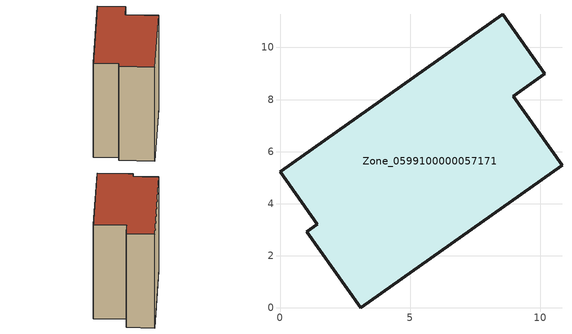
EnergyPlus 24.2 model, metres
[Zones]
Zone_0599100000057171
 floor ground (C_G): 1.03,2.92 1.44,3.21 0,5.23 8.55,11.28 10.17,8.99 8.95,8.12 10.83,5.47 3.1,0 z0
 wall outside (C_F): 1.44,3.21 1.03,2.92 3.1,0 10.83,5.47 8.95,8.12 10.17,8.99 8.55,11.28 0,5.23 1.44,3.21 z0:10.91
 roof outside (C_R): 8.55,11.28 0,5.23 1.44,3.21 1.03,2.92 3.1,0 10.83,5.47 8.95,8.12 10.17,8.99 z10.91
[BUILDING]
Pand.0599100000057171: North Axis=0; Terrain=City; Loads Convergence Tolerance Value=0.04; Temperature Convergence Tolerance Value=0.4; Solar Distribution=FullExterior; Maximum Number of Warmup Days=25; Minimum Number of Warmup Days=1
[Site:Location]
Rotterdam.The.Hague.AP_ZH_NLD Design_Conditions: Latitude=51.96; Longitude=4.45; Time Zone=1; Elevation=-4.5
[SITE:GROUNDTEMPERATURE:BUILDINGSURFACE]
18, 18, 18, 18, 18, 18, 18, 18, 18, 18, 18, 18
[MATERIAL] Thermal Absorptance=0.9; Solar Absorptance=0.7; Visible Absorptance=0.7
Name | Roughness | Thickness | Conductivity | Density | Specific Heat
G.TI.1946 | MediumSmooth | 0.15 | 1 | 540 | 1210
F.TI.1946 | Rough | 0.3 | 0.857143 | 1920 | 840
R.TI.1946 | MediumRough | 0.2 | 0.1 | 1500 | 1000
[CONSTRUCTION]
C_G: G.TI.1946
C_F: F.TI.1946
C_R: R.TI.1946
[ZONE]
Zone_0599100000057171: Type=1; Multiplier=1; Ceiling Height=Autocalculate; Volume=Autocalculate; Floor Area=autocalculate; Part of Total Floor Area=Yes
[ZONEINFILTRATION:DESIGNFLOWRATE]
Infil_Zone_0599100000057171: Zone or ZoneList or Space or SpaceList=Zone_0599100000057171; Schedule=AlwaysOn; Design Flow Rate Calculation Method=Flow/Area; Flow Rate per Floor Area=0.003; Constant Term Coefficient=1; Temperature Term Coefficient=0; Velocity Term Coefficient=0; Velocity Squared Term Coefficient=0
[HVACTEMPLATE:ZONE:IDEALLOADSAIRSYSTEM]
Zone_0599100000057171: Maximum Heating Supply Air Temperature=50; Minimum Cooling Supply Air Temperature=13; Maximum Heating Supply Air Humidity Ratio=0.0156; Minimum Cooling Supply Air Humidity Ratio=0.0077; Heating Limit=NoLimit; Cooling Limit=NoLimit; Dehumidification Control Type=ConstantSensibleHeatRatio; Cooling Sensible Heat Ratio=0.7; Dehumidification Setpoint=60; Humidification Control Type=None; Humidification Setpoint=30; Outdoor Air Method=None; Outdoor Air Flow Rate per Person=0.00944; Outdoor Air Flow Rate per Zone Floor Area=0; Outdoor Air Flow Rate per Zone=0; Demand Controlled Ventilation Type=None; Outdoor Air Economizer Type=NoEconomizer; Heat Recovery Type=None; Sensible Heat Recovery Effectiveness=0.7; Latent Heat Recovery Effectiveness=0.65
[ZONECONTROL:THERMOSTAT]
ThermostatControl_Zone_0599100000057171: Zone or ZoneList=Zone_0599100000057171; Control Type Schedule=DualSetpointControlType; Control 1=Thermostat_Zone_0599100000057171; Temperature Difference Between Cutout And Setpoint=0
[THERMOSTATSETPOINT:DUALSETPOINT]
Thermostat_Zone_0599100000057171: Heating Setpoint Temperature Schedule=HeatingSetpoint_Zone_0599100000057171; Cooling Setpoint Temperature Schedule=CoolingSetpoint_Zone_0599100000057171
[SCHEDULE:COMPACT]
HeatingSetpoint_Zone_0599100000057171: Through: 12/31, For: AllDays, Until: 24:00, 21
CoolingSetpoint_Zone_0599100000057171: Through: 12/31, For: AllDays, Until: 24:00, 24
DualSetpointControlType: Through: 12/31, For: AllDays, Until: 24:00, 4
AlwaysOn: Through: 12/31, For: AllDays, Until: 24:00, 1
